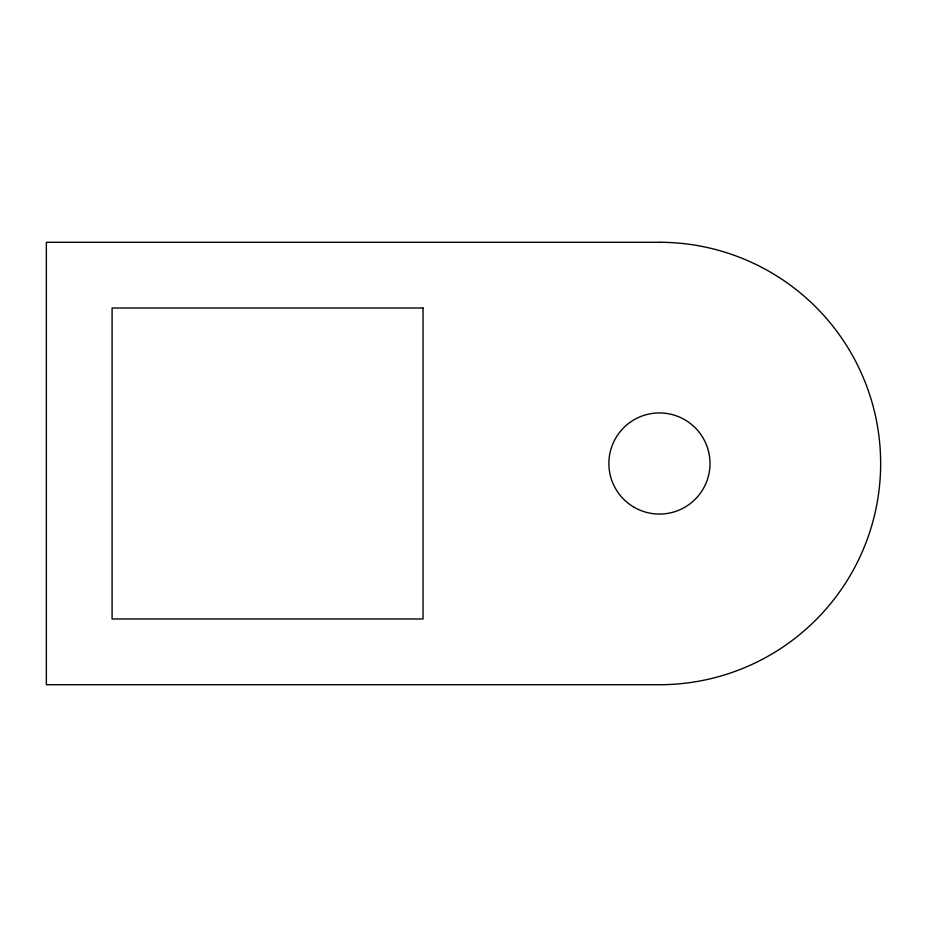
<?xml version="1.0" encoding="UTF-8"?>
<svg xmlns="http://www.w3.org/2000/svg" width="927" height="927" viewBox="0 0 927 927"><rect width="100%" height="100%" fill="white"/><g stroke="black" fill="none" stroke-linecap="round" stroke-linejoin="round"><path stroke-width="1.39" d="M659.433 242.283L46.35 242.283L46.35 684.717L659.433 684.717A221.217 221.217 0 0 0 880.65 463.5A221.217 221.217 0 0 0 659.433 242.283M423.048 308.019L112.086 308.019L112.086 618.981L423.048 618.981L423.048 308.019M634.149 507.289A50.568 50.568 0 0 0 710.001 463.5A50.568 50.568 0 0 0 634.149 419.711A50.568 50.568 0 0 0 634.149 507.289"/></g></svg>
